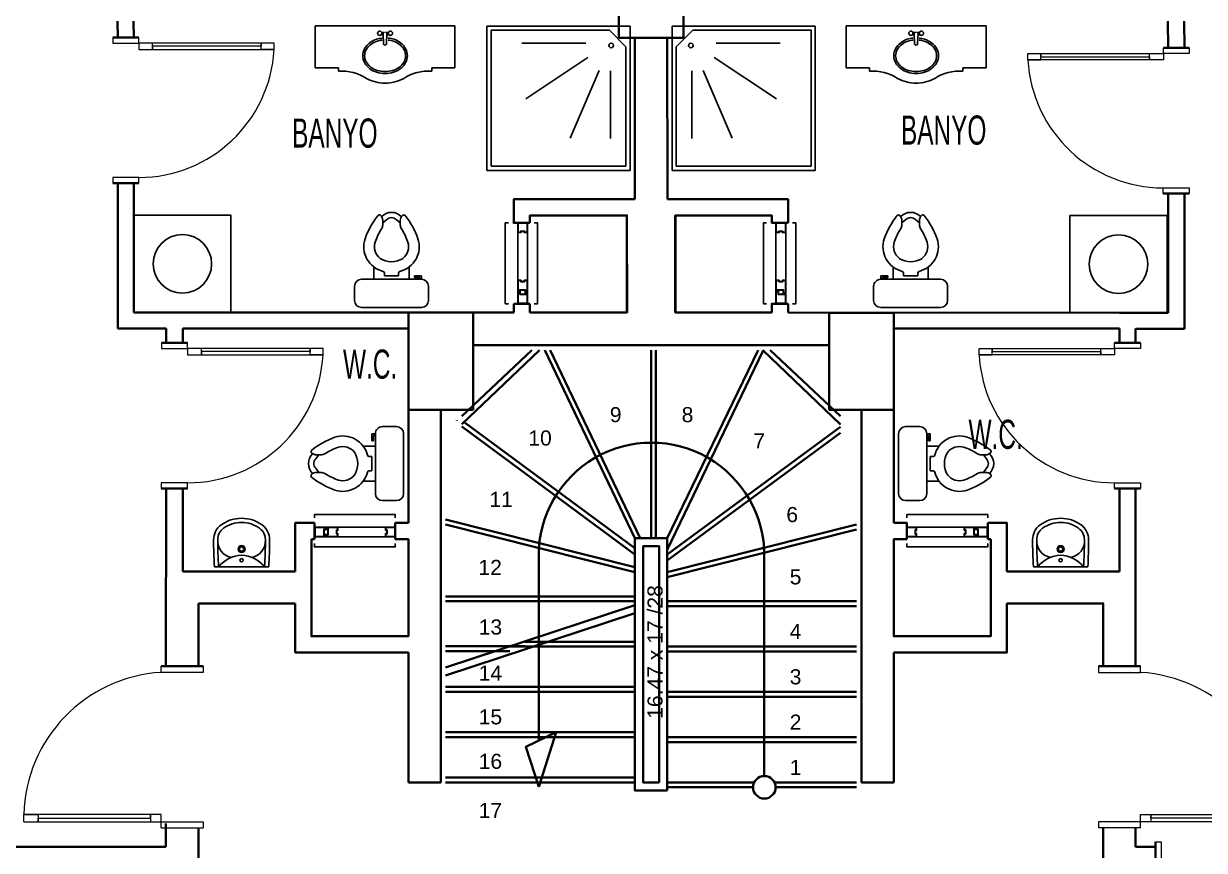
# Model space of a CAD drawing. Header units: millimetres. Extents: x 43 to 2108, y 36 to 2056.
# Drawn here: x 688 to 1417, y 1054 to 1565 of the extents above; entities that cross this region are included whole.
import ezdxf

# ---------------------------------------------------------------- set-up
doc = ezdxf.new("R2010")
doc.units = ezdxf.units.MM
doc.layers.add('14_ISLAK_MEKAN_TEFRİŞ', color=134, linetype='Continuous')
for name, color, linetype, lineweight in [('duvar_40', 45, 'Continuous', 40), ('PENC_25', 74, 'Continuous', 25), ('TEF', 145, 'Continuous', 30), ('yazı', 253, 'Continuous', 20)]:
    doc.layers.add(name, color=color, linetype=linetype, lineweight=lineweight)
doc.styles.add('ARIAL', font='Arial')
doc.styles.add('Kapı-pencere', font='Arial')

# ---------------------------------------------------------------- blocks, each defined once
blk = doc.blocks.new('s3')
at = {"layer": 'duvar_40', "linetype": 'ByBlock'}
for p, q in [((742.72355, 1556.481427), (758.723643, 1556.481427)), ((755.723471, 1556.481431), (745.723471, 1556.481431)), ((742.768134, 1466.481427), (758.768227, 1466.481427)), ((745.768055, 1466.481431), (755.768055, 1466.481431)), ((745.768811, 1466.469909), (745.768811, 1466.481427)), ((745.768811, 1466.481427), (745.768811, 1466.469909))]:
    blk.add_line(p, q, dxfattribs=at)
at = {"layer": 'PENC_25', "lineweight": 20}
for p, q in [((758.723643, 1556.481427), (742.723499, 1556.481427)), ((742.72355, 1556.481427), (742.72355, 1553.008848)), ((758.723643, 1553.008848), (758.723643, 1556.481427)), ((742.72355, 1553.008848), (758.723643, 1553.008848)), ((842.447049, 1549.008848), (842.447049, 1553.008848)), ((758.768227, 1469.954005), (742.768134, 1469.954005)), ((742.768134, 1469.954005), (742.768134, 1466.481427)), ((758.768227, 1466.481426), (758.768227, 1469.954005)), ((742.768083, 1466.481427), (758.768227, 1466.481426))]:
    blk.add_line(p, q, dxfattribs=at)
at = {"layer": 'PENC_25', "lineweight": 20, "flags": 128}
blk.add_lwpolyline([(842.447049, 1553.008848), (758.723643, 1553.008848), (758.723643, 1549.008848), (842.447049, 1549.008848), (834.374613, 1549.008848), (834.374613, 1553.008848), (834.374613, 1551.008848), (767.285546, 1551.008848), (767.285546, 1549.008848), (767.285546, 1553.008848)], dxfattribs=at)
at = {"layer": 'PENC_25', "lineweight": 20}
blk.add_arc((758.779529, 1553.756094), 83.80209, 269.992273, 356.752553, dxfattribs=at)
blk = doc.blocks.new('s6')
at = {"layer": 'duvar_40', "linetype": 'ByBlock'}
for p, q in [((772.719681, 1367.749077), (788.963926, 1367.748915)), ((785.963753, 1367.74892), (775.963753, 1367.74892)), ((772.662392, 1277.749115), (788.963874, 1277.748915)), ((775.963702, 1277.74892), (785.963702, 1277.74892)), ((775.964458, 1277.737397), (775.964458, 1277.748915)), ((775.964458, 1277.748915), (775.964458, 1277.737397))]:
    blk.add_line(p, q, dxfattribs=at)
at = {"layer": 'PENC_25', "lineweight": 20}
for p, q in [((788.963926, 1367.748915), (772.71963, 1367.749077)), ((772.719681, 1367.749077), (772.719681, 1364.276499)), ((788.963926, 1364.276337), (788.963926, 1367.748915)), ((772.719681, 1364.276499), (788.963926, 1364.276337)), ((872.687331, 1360.276337), (872.687331, 1364.276337)), ((772.662341, 1277.749115), (788.963874, 1277.748915)), ((788.963874, 1281.221494), (772.662392, 1281.221693)), ((772.662392, 1281.221693), (772.662392, 1277.749115)), ((788.963874, 1277.748915), (788.963874, 1281.221494))]:
    blk.add_line(p, q, dxfattribs=at)
at = {"layer": 'PENC_25', "lineweight": 20, "flags": 128}
blk.add_lwpolyline([(872.687331, 1364.276337), (788.963926, 1364.276337), (788.963926, 1360.276337), (872.687331, 1360.276337), (864.614895, 1360.276337), (864.614895, 1364.276337), (864.614895, 1362.276337), (797.525828, 1362.276337), (797.525828, 1360.276337), (797.525828, 1364.276337)], dxfattribs=at)
at = {"layer": 'PENC_25', "lineweight": 20}
blk.add_arc((788.981272, 1365.064379), 83.842887, 269.988111, 356.726211, dxfattribs=at)
blk = doc.blocks.new('s7')
at = {"layer": 'duvar_40', "linetype": 'ByBlock'}
for p, q in [((917.217633, 1256.409332), (917.353511, 1256.404569)), ((867.353511, 1246.639715), (867.353511, 1246.639715))]:
    blk.add_line(p, q, dxfattribs=at)
at = {"layer": 'duvar_40', "linetype": 'ByBlock', "flags": 128}
for points in [[(867.353511, 1256.375415), (867.353511, 1246.375415)], [(917.353511, 1256.404569), (917.353511, 1246.375415)]]:
    blk.add_lwpolyline(points, dxfattribs=at)
at = {"layer": 'PENC_25'}
for p, q in [((881.892511, 1253.846199), (911.378288, 1253.846199)), ((911.378288, 1247.846196), (881.892511, 1247.846196))]:
    blk.add_line(p, q, dxfattribs=at)
at = {"layer": 'PENC_25', "flags": 128}
for points in [[(867.353511, 1259.637714), (867.353511, 1261.554681), (917.353511, 1261.554681), (917.353511, 1259.637714)], [(867.353511, 1243.637714), (867.353511, 1241.637714), (917.353511, 1241.637714), (917.353511, 1243.637714)]]:
    blk.add_lwpolyline(points, dxfattribs=at)
for points in [[(867.353511, 1247.846196), (867.353511, 1253.846199)], [(867.353511, 1253.846199), (875.378294, 1253.846199), (875.378294, 1252.346198), (873.378293, 1252.346198), (873.378293, 1247.846196), (867.353511, 1247.846196), (867.353511, 1250.846198)], [(867.778291, 1253.646199), (875.178294, 1253.646199), (875.178294, 1252.546198), (873.178293, 1252.546198), (873.178293, 1248.046196), (867.778291, 1248.046196), (867.778291, 1249.646198), (867.778291, 1252.046198)], [(881.892511, 1247.846196), (873.678293, 1247.846196), (873.678293, 1249.346198), (875.678294, 1249.346198), (875.678294, 1253.846199), (881.892511, 1253.846199), (881.892511, 1251.846198), (881.192511, 1251.846198), (881.192511, 1249.846198), (881.892511, 1249.846198)], [(881.692511, 1248.046196), (873.878293, 1248.046196), (873.878293, 1249.146198), (875.878294, 1249.146198), (875.878294, 1253.646199), (881.692511, 1253.646199), (881.692511, 1252.046198), (880.992511, 1252.046198), (880.992511, 1249.646198), (881.692511, 1249.646198)], [(911.378288, 1253.846199), (917.353511, 1253.846199), (917.353511, 1247.846196), (911.378288, 1247.846196), (911.378288, 1249.846198), (912.078288, 1249.846198), (912.078288, 1251.846198), (911.378288, 1251.846198)], [(911.578288, 1253.646199), (917.178292, 1253.646199), (917.178292, 1248.046196), (911.578288, 1248.046196), (911.578288, 1249.646198), (912.278288, 1249.646198), (912.278288, 1252.046198), (911.578288, 1252.046198)], [(917.353511, 1247.846196), (917.353511, 1253.846199), (917.353511, 1253.846199)]]:
    blk.add_lwpolyline(points, close=True, dxfattribs=at)
blk = doc.blocks.new('s9')
at = {"layer": 'duvar_40', "linetype": 'ByBlock'}
for p, q in [((798.587672, 1167.888149), (772.587654, 1167.888149)), ((798.587672, 1167.888149), (772.587654, 1167.888149)), ((775.587672, 1067.888149), (775.587672, 1070.562181))]:
    blk.add_line(p, q, dxfattribs=at)
at = {"layer": 'PENC_25', "lineweight": 20}
for p, q in [((772.587654, 1164.029729), (772.587654, 1167.888149)), ((772.587654, 1167.888149), (798.587672, 1167.888149)), ((772.587654, 1164.029729), (772.587654, 1167.888149)), ((772.587654, 1167.888149), (798.587672, 1167.888149)), ((798.587672, 1167.888149), (798.587672, 1164.029729)), ((798.587672, 1167.888149), (798.587672, 1164.029729)), ((798.587672, 1164.029729), (772.587654, 1164.029729)), ((798.587672, 1164.029729), (772.587654, 1164.029729)), ((772.57165, 1067.888149), (772.57165, 1071.74657)), ((772.57165, 1071.74657), (798.571667, 1071.74657)), ((772.57165, 1067.888149), (798.587672, 1067.888149)), ((798.571667, 1071.74657), (798.571667, 1067.888149))]:
    blk.add_line(p, q, dxfattribs=at)
at = {"layer": 'PENC_25', "lineweight": 20, "flags": 128}
for points in [[(687.657327, 1071.74657), (772.57165, 1071.74657), (772.57165, 1076.191014), (687.657327, 1076.191014), (696.6267, 1076.191014), (696.6267, 1071.74657), (696.6267, 1073.968792), (766.100709, 1073.968792), (766.100709, 1076.191014), (766.100709, 1071.74657)], [(687.657327, 1071.74657), (687.657327, 1076.191014)]]:
    blk.add_lwpolyline(points, dxfattribs=at)
at = {"layer": 'PENC_25', "lineweight": 20}
blk.add_arc((778.145287, 1073.677636), 90.522859, 93.519877, 178.408971, dxfattribs=at)
blk = doc.blocks.new('vb4')
at = {"layer": 'duvar_40', "linetype": 'ByBlock'}
for p, q in [((1387.30658, 1059.29313), (1387.30658, 1043.293037)), ((1477.306579, 1059.248546), (1477.30658, 1043.248453)), ((1387.306575, 1046.293209), (1387.306575, 1056.293209)), ((1477.306575, 1056.248625), (1477.306575, 1046.248625)), ((1477.318097, 1056.247869), (1477.30658, 1056.247869)), ((1477.30658, 1056.247869), (1477.318097, 1056.247869))]:
    blk.add_line(p, q, dxfattribs=at)
at = {"layer": 'PENC_25', "lineweight": 20}
for p, q in [((1387.30658, 1043.293037), (1387.30658, 1059.293181)), ((1387.30658, 1059.29313), (1390.779158, 1059.29313)), ((1390.779158, 1059.29313), (1390.779158, 1043.293037)), ((1473.834001, 1043.248453), (1473.834001, 1059.248546)), ((1473.834001, 1059.248546), (1477.30658, 1059.248546)), ((1477.30658, 1059.248597), (1477.30658, 1043.248453)), ((1390.779158, 1043.293037), (1387.30658, 1043.293037)), ((1477.30658, 1043.248453), (1473.834001, 1043.248453)), ((1394.779158, 969.569631), (1390.779158, 969.569631))]:
    blk.add_line(p, q, dxfattribs=at)
at = {"layer": 'PENC_25', "lineweight": 20, "flags": 128}
blk.add_lwpolyline([(1390.779158, 969.569631), (1390.779158, 1043.293037), (1394.779158, 1043.293037), (1394.779158, 969.569631), (1394.779158, 977.642067), (1390.779158, 977.642067), (1392.779158, 977.642067), (1392.779158, 1034.731134), (1394.779158, 1034.731134), (1390.779158, 1034.731134)], dxfattribs=at)
at = {"layer": 'PENC_25', "lineweight": 20}
blk.add_arc((1398.637324, 1044.680926), 75.21032, 267.05953, 358.908665, dxfattribs=at)
blk = doc.blocks.new('vb1')
at = {"layer": 'duvar_40', "linetype": 'ByBlock'}
for p, q in [((1351.925589, 1167.888149), (1377.925606, 1167.888149)), ((1351.925589, 1167.888149), (1377.925606, 1167.888149)), ((1374.941593, 1067.888149), (1374.941593, 1065.734283))]:
    blk.add_line(p, q, dxfattribs=at)
at = {"layer": 'PENC_25', "lineweight": 20}
for p, q in [((1377.925606, 1167.888149), (1351.925589, 1167.888149)), ((1351.925589, 1167.888149), (1351.925589, 1164.029729)), ((1377.925606, 1167.888149), (1351.925589, 1167.888149)), ((1351.925589, 1167.888149), (1351.925589, 1164.029729)), ((1377.925606, 1164.029729), (1377.925606, 1167.888149)), ((1377.925606, 1164.029729), (1377.925606, 1167.888149)), ((1351.925589, 1164.029729), (1377.925606, 1164.029729)), ((1351.925589, 1164.029729), (1377.925606, 1164.029729)), ((1377.941611, 1067.888149), (1351.925589, 1067.888149)), ((1377.941611, 1071.74657), (1351.941593, 1071.74657)), ((1351.941593, 1071.74657), (1351.941593, 1067.888149)), ((1377.941611, 1067.888149), (1377.941611, 1071.74657))]:
    blk.add_line(p, q, dxfattribs=at)
at = {"layer": 'PENC_25', "lineweight": 20, "flags": 128}
for points in [[(1462.855934, 1071.74657), (1377.941611, 1071.74657), (1377.941611, 1076.191014), (1462.855934, 1076.191014), (1453.88656, 1076.191014), (1453.88656, 1071.74657), (1453.88656, 1073.968792), (1384.412552, 1073.968792), (1384.412552, 1076.191014), (1384.412552, 1071.74657)], [(1462.855934, 1071.74657), (1462.855934, 1076.191014)]]:
    blk.add_lwpolyline(points, dxfattribs=at)
at = {"layer": 'PENC_25', "lineweight": 20}
blk.add_arc((1372.367974, 1073.677636), 90.522859, 1.591029, 86.480123, dxfattribs=at)
at = {"layer": 'TEF'}
blk.add_line((1374.941593, 1065.734283), (1375.188818, 1066.167419), dxfattribs=at)
blk = doc.blocks.new('as2')
at = {"layer": 'duvar_40', "linetype": 'ByBlock'}
for p, q in [((1408.096066, 1550.04989), (1392.095973, 1550.04989)), ((1395.096145, 1550.049895), (1405.096145, 1550.049895)), ((1408.051482, 1460.04989), (1392.051389, 1460.04989)), ((1405.051561, 1460.049895), (1395.051561, 1460.049895)), ((1405.050805, 1460.038372), (1405.050805, 1460.04989)), ((1405.050805, 1460.04989), (1405.050805, 1460.038372))]:
    blk.add_line(p, q, dxfattribs=at)
at = {"layer": 'PENC_25', "lineweight": 20}
for p, q in [((1392.095973, 1546.577312), (1392.095973, 1550.04989)), ((1392.095973, 1550.04989), (1408.096117, 1550.04989)), ((1408.096066, 1550.04989), (1408.096066, 1546.577312)), ((1308.372567, 1542.577312), (1308.372567, 1546.577312)), ((1408.096066, 1546.577312), (1392.095973, 1546.577312)), ((1392.051389, 1460.04989), (1392.051389, 1463.522468)), ((1392.051389, 1463.522468), (1408.051482, 1463.522468)), ((1408.051533, 1460.04989), (1392.051389, 1460.04989)), ((1408.051482, 1463.522468), (1408.051482, 1460.04989))]:
    blk.add_line(p, q, dxfattribs=at)
at = {"layer": 'PENC_25', "lineweight": 20, "flags": 128}
blk.add_lwpolyline([(1308.372567, 1546.577312), (1392.095973, 1546.577312), (1392.095973, 1542.577312), (1308.372567, 1542.577312), (1316.445003, 1542.577312), (1316.445003, 1546.577312), (1316.445003, 1544.577311), (1383.53407, 1544.577311), (1383.53407, 1542.577312), (1383.53407, 1546.577312)], dxfattribs=at)
at = {"layer": 'PENC_25', "lineweight": 20}
blk.add_arc((1392.040087, 1547.324557), 83.80209, 183.247447, 270.007727, dxfattribs=at)
blk = doc.blocks.new('cc7')
at = {"layer": '14_ISLAK_MEKAN_TEFRİŞ'}
for p, q in [((709.543838, -368.612928), (649.543838, -368.612928)), ((649.543838, -368.612928), (649.543838, -428.612928)), ((709.543838, -428.612928), (709.543838, -368.612928)), ((649.543838, -428.612928), (709.543838, -428.612928))]:
    blk.add_line(p, q, dxfattribs=at)
blk.add_circle((679.543838, -398.612928), 18.080866, dxfattribs=at)
blk = doc.blocks.new('dddw', base_point=(1278.218, 1277.7489))
at = {"layer": 'duvar_40', "linetype": 'ByBlock'}
for p, q in [((1377.941541, 1367.748915), (1361.941448, 1367.748915)), ((1377.941593, 1277.748915), (1361.9415, 1277.748915))]:
    blk.add_line(p, q, dxfattribs=at)
at = {"layer": 'PENC_25', "lineweight": 20}
for p, q in [((1361.941448, 1364.276337), (1361.941448, 1367.748915)), ((1361.941448, 1367.748915), (1377.941592, 1367.748915)), ((1377.941541, 1367.748915), (1377.941541, 1364.276337)), ((1278.218042, 1360.276337), (1278.218042, 1364.276337)), ((1377.941541, 1364.276337), (1361.941448, 1364.276337)), ((1361.9415, 1281.221494), (1377.941593, 1281.221494)), ((1361.9415, 1277.748915), (1361.9415, 1281.221494)), ((1377.941644, 1277.748915), (1361.9415, 1277.748915)), ((1377.941593, 1281.221494), (1377.941593, 1277.748915))]:
    blk.add_line(p, q, dxfattribs=at)
at = {"layer": 'PENC_25', "lineweight": 20, "flags": 128}
blk.add_lwpolyline([(1278.218042, 1364.276337), (1361.941448, 1364.276337), (1361.941448, 1360.276337), (1278.218042, 1360.276337), (1286.290478, 1360.276337), (1286.290478, 1364.276337), (1286.290478, 1362.276337), (1353.379545, 1362.276337), (1353.379545, 1360.276337), (1353.379545, 1364.276337)], dxfattribs=at)
at = {"layer": 'PENC_25', "lineweight": 20}
blk.add_arc((1361.924102, 1365.064379), 83.842887, 183.273789, 270.011889, dxfattribs=at)
blk = doc.blocks.new('ö_nklnlşfdndfnşnklm')
at = {"layer": 'TEF'}
for p, q in [((55836.619492, 10355.704601), (55836.619492, 10344.949046)), ((55887.708381, 10361.082379), (55841.99727, 10361.082379)), ((55893.086159, 10344.949046), (55893.086159, 10355.704601)), ((55841.99727, 10339.571268), (55887.708381, 10339.571268)), ((55851.408381, 10330.160157), (55851.408381, 10339.571268)), ((55859.475048, 10336.882379), (55859.475048, 10334.8249)), ((55870.230603, 10336.882379), (55859.475048, 10336.882379)), ((55870.230603, 10334.8249), (55870.230603, 10336.882379)), ((55878.29727, 10330.160157), (55878.29727, 10339.571268)), ((55882.330603, 10336.882379), (55882.330603, 10338.226823)), ((55882.330603, 10338.226823), (55886.363937, 10338.226823)), ((55887.708381, 10336.882379), (55882.330603, 10336.882379)), ((55886.363937, 10338.226823), (55886.363937, 10339.571268)), ((55887.708381, 10339.571268), (55887.708381, 10336.882379)), ((55858.130603, 10298.077512), (55858.130603, 10294.591908)), ((55861.283094, 10294.045599), (55858.130603, 10296.382189)), ((55868.422557, 10294.045599), (55871.575048, 10296.382189)), ((55871.575048, 10298.077512), (55871.575048, 10294.692432))]:
    blk.add_line(p, q, dxfattribs=at)
for centre, radius, start, end in [((55841.99727, 10355.704601), 5.377778, 90, 180), ((55887.708381, 10355.704601), 5.377778, 0, 90), ((55841.99727, 10344.949046), 5.377778, 180, 270), ((55887.708381, 10344.949046), 5.377778, 270, 0), ((55863.105048, 10314.699046), 19.387056, 103.883364, 198.183653), ((55858.130603, 10334.8249), 1.344444, 283.883364, 0), ((55871.575048, 10334.8249), 1.344444, 180, 256.116636), ((55866.600603, 10314.699046), 19.387056, 341.816347, 76.116636), ((55863.105048, 10314.699046), 11.320389, 127.108298, 198.183653), ((55864.852826, 10309.675938), 16.450886, 57.797266, 122.202734), ((55866.600603, 10314.699046), 11.320389, 341.816347, 52.891702), ((55901.825048, 10328.815712), 60.593291, 199.440035, 218.734582), ((55901.825048, 10328.815712), 52.526624, 199.440035, 212.062492), ((55827.880603, 10328.815712), 52.526624, 327.937508, 340.559965), ((55827.880603, 10328.815712), 60.593291, 321.334991, 340.559965), ((55852.752826, 10298.077512), 5.377778, 0, 32.062492), ((55876.952826, 10298.077512), 5.377778, 147.937508, 180), ((55855.607813, 10291.742904), 1.344444, 218.734582, 315.060102), ((55852.752826, 10294.591908), 5.377778, 315.060102, 0), ((55864.852826, 10298.789786), 10.307407, 223.602819, 316.397181), ((55864.852826, 10297.445341), 4.929629, 223.602819, 316.397181), ((55876.952826, 10294.692432), 5.377778, 180, 225.837529), ((55874.142821, 10291.799051), 1.344444, 225.837529, 321.334991)]:
    blk.add_arc(centre, radius, start, end, dxfattribs=at)
blk = doc.blocks.new('LAV60')
for p in [(-29.2, 0), (29.2, 0)]:
    blk.add_line(p, (0, 0))
for centre, radius, start, end in [((1.524505, 21.219782), 33.623052, 219.131926, 267.401257), ((-1.524505, 21.219782), 33.623052, 272.598743, 320.868074), ((469.934198, -29.411768), 500, 176.627713, 179.95958), ((-7.572617, -27.695218), 18.04026, 100.951922, 184.147602), ((469.934198, -29.411768), 495.5, 176.597051, 179.95958), ((0, -7), 1.75, 90, 270), ((0, -7), 1.75, 270, 90), ((7.572617, -27.695218), 18.04026, 355.852398, 79.048078), ((-469.934198, -29.411768), 495.5, 0.04042, 3.402949), ((-469.934198, -29.411768), 500, 0.04042, 3.372287), ((0, -19), 3.75, 90, 270), ((0, -19), 2.3, 90, 270), ((0, -19), 3.75, 270, 90), ((0, -19), 2.3, 270, 90), ((-10.565682, -29.072795), 19.5, 179.95958, 234.056843), ((-10.565682, -29.072795), 15, 179.95958, 234.056843), ((10.565682, -29.072795), 15, 305.943157, 0.04042), ((10.565682, -29.072795), 19.5, 305.943157, 0.04042), ((0, -14.5), 37.5, 234.056843, 270), ((0, -14.5), 33, 234.056843, 270), ((0, -14.5), 33, 270, 305.943157), ((0, -14.5), 37.5, 270, 305.943157)]:
    blk.add_arc(centre, radius, start, end)
blk = doc.blocks.new('çkjngnşdglklşdf')
at = {"layer": 'TEF'}
for p, q in [((58786.602195, 10215.567112), (58786.602195, 10193.34489)), ((58786.602195, 10215.567112), (58826.602195, 10215.567112)), ((58826.602195, 10215.567112), (58826.602195, 10082.233779)), ((58783.581508, 10193.34489), (58786.602195, 10193.34489)), ((58783.581508, 10193.34489), (58786.602195, 10193.34489)), ((58809.266347, 10150.332367), (58819.836119, 10150.687359)), ((58809.266347, 10150.332367), (58819.836119, 10150.687359)), ((58818.271886, 10150.864855), (58818.271886, 10152.107326)), ((58818.271886, 10150.864855), (58818.271886, 10152.107326)), ((58820.479696, 10150.598611), (58820.479696, 10151.92983)), ((58820.479696, 10150.598611), (58820.479696, 10151.92983)), ((58809.266347, 10147.468523), (58819.836119, 10147.113532)), ((58809.266347, 10147.468523), (58819.836119, 10147.113532)), ((58818.271886, 10146.936036), (58818.271886, 10145.693565)), ((58818.271886, 10146.936036), (58818.271886, 10145.693565)), ((58820.479696, 10147.20228), (58820.479696, 10145.871061)), ((58820.479696, 10147.20228), (58820.479696, 10145.871061)), ((58786.602195, 10104.456001), (58783.581508, 10104.456001)), ((58786.602195, 10104.456001), (58783.581508, 10104.456001)), ((58786.602195, 10104.456001), (58786.602195, 10082.233779)), ((58786.602195, 10082.233779), (58826.602195, 10082.233779))]:
    blk.add_line(p, q, dxfattribs=at)
at = {"layer": 'TEF', "flags": 128}
for points in [[(58814.954942, 10151.809831, 0.04853), (58813.887345, 10156.964525, 0.085783), (58810.494739, 10163.604566, 0.10607), (58804.833408, 10168.52947, 0.126822), (58798.222205, 10170.233779, 0.126822), (58791.611001, 10168.52947, 0.10607), (58785.94967, 10163.604566, 0.085783), (58782.557064, 10156.964525, 0.075445), (58781.333316, 10148.900445, 0.075445), (58782.557064, 10140.836366, 0.085783), (58785.94967, 10134.196325, 0.10607), (58791.611001, 10129.271421, 0.126822), (58798.222205, 10127.567112, 0.126822), (58804.833408, 10129.271421, 0.105479), (58810.469612, 10134.162903, 0.091386), (58813.881148, 10140.31928, 0.05171), (58814.9877, 10145.81623, 0.05171)], [(58814.954942, 10151.809831, 0.04853), (58813.887345, 10156.964525, 0.085783), (58810.494739, 10163.604566, 0.10607), (58804.833408, 10168.52947, 0.126822), (58798.222205, 10170.233779, 0.126822), (58791.611001, 10168.52947, 0.10607), (58785.94967, 10163.604566, 0.085783), (58782.557064, 10156.964525, 0.075445), (58781.333316, 10148.900445, 0.075445), (58782.557064, 10140.836366, 0.085783), (58785.94967, 10134.196325, 0.10607), (58791.611001, 10129.271421, 0.126822), (58798.222205, 10127.567112, 0.126822), (58804.833408, 10129.271421, 0.105479), (58810.469612, 10134.162903, 0.091386), (58813.881148, 10140.31928, 0.05171), (58814.9877, 10145.81623, 0.05171)], [(58813.187377, 10151.619546, 0.04853), (58812.189605, 10156.437105, 0.085783), (58809.072517, 10162.537899, 0.10607), (58803.973935, 10166.973257, 0.126822), (58798.222205, 10168.456001, 0.126822), (58792.470474, 10166.973257, 0.10607), (58787.371892, 10162.537899, 0.085783), (58784.254804, 10156.437105, 0.075445), (58783.111094, 10148.900445, 0.075445), (58784.254804, 10141.363786, 0.085783), (58787.371892, 10135.262991, 0.10607), (58792.470474, 10130.827634, 0.126822), (58798.222205, 10129.34489, 0.126822), (58803.973935, 10130.827634, 0.10607), (58809.072517, 10135.262991, 0.091652), (58812.189605, 10140.866621, 0.051517), (58813.217993, 10145.985433, 0.046971)], [(58813.187377, 10151.619546, 0.04853), (58812.189605, 10156.437105, 0.085783), (58809.072517, 10162.537899, 0.10607), (58803.973935, 10166.973257, 0.126822), (58798.222205, 10168.456001, 0.126822), (58792.470474, 10166.973257, 0.10607), (58787.371892, 10162.537899, 0.085783), (58784.254804, 10156.437105, 0.075445), (58783.111094, 10148.900445, 0.075445), (58784.254804, 10141.363786, 0.085783), (58787.371892, 10135.262991, 0.10607), (58792.470474, 10130.827634, 0.126822), (58798.222205, 10129.34489, 0.126822), (58803.973935, 10130.827634, 0.10607), (58809.072517, 10135.262991, 0.091652), (58812.189605, 10140.866621, 0.051517), (58813.217993, 10145.985433, 0.046971)]]:
    blk.add_lwpolyline(points, format="xyb", dxfattribs=at)
at = {"layer": 'TEF'}
for centre in [(58819.621103, 10153.971032), (58819.621103, 10153.971032), (58819.621103, 10143.829859), (58819.621103, 10143.829859)]:
    blk.add_circle(centre, 2.041202, dxfattribs=at)
for centre, radius, start, end in [((58739.196745, 10190.821615), 44.45643, 327.106454, 3.253764), ((58739.196745, 10190.821615), 44.45643, 327.106454, 3.253764), ((58810.327136, 10148.783486), 38.245793, 152.102729, 179.824784), ((58810.327136, 10149.017404), 38.245793, 180.175216, 207.897271), ((58809.808095, 10149.006886), 1.431919, 112.230732, 182.424419), ((58809.808095, 10149.006886), 1.431919, 112.230732, 182.424419), ((58809.808095, 10148.794005), 1.431919, 177.575581, 247.769268), ((58809.808095, 10148.794005), 1.431919, 177.575581, 247.769268), ((58819.294371, 10149.361878), 1.431919, 357.575581, 67.769268), ((58819.294371, 10149.361878), 1.431919, 357.575581, 67.769268), ((58819.294371, 10148.439013), 1.431919, 292.230732, 2.424419), ((58819.294371, 10148.439013), 1.431919, 292.230732, 2.424419), ((58739.196745, 10106.979275), 44.45643, 356.746236, 32.893546)]:
    blk.add_arc(centre, radius, start, end, dxfattribs=at)
blk = doc.blocks.new('DSLFGSDFG')
at = {"layer": 'TEF'}
for p, q in [((347424.328507, -131778.296243), (347512.7614, -131778.296243)), ((347424.328507, -131867.443056), (347424.328507, -131778.296243)), ((347512.7614, -131867.443056), (347512.7614, -131778.296243)), ((347510.20942, -131780.848223), (347426.880487, -131780.848223)), ((347426.880487, -131864.891077), (347426.880487, -131780.848223)), ((347510.20942, -131854.683158), (347510.20942, -131780.848223)), ((347493.628156, -131840.027382), (347475.735401, -131798.283686)), ((347500.607436, -131839.72104), (347500.607436, -131797.951518)), ((347486.686782, -131848.045605), (347448.25268, -131822.465794)), ((347485.492639, -131856.891876), (347445.889717, -131856.929435)), ((347500.001502, -131864.891077), (347510.20942, -131854.683158)), ((347424.328507, -131867.443056), (347512.7614, -131867.443056)), ((347426.880487, -131864.891077), (347500.001502, -131864.891077))]:
    blk.add_line(p, q, dxfattribs=at)
for start_param, end_param in [(5.4977871438, 8.6393797974), (2.3561944902, 5.4977871438)]:
    blk.add_ellipse((347501.110011, -131855.46504), major_axis=(1.015044, 1.015044), ratio=1, start_param=start_param, end_param=end_param, dxfattribs=at)

msp = doc.modelspace()

# ---------------------------------------------------------------- linework, layer by layer
at = {"layer": 'duvar_40', "linetype": 'ByBlock'}
for p, q in [((1055.452687, 1616.277549), (1055.452687, 1556.337699)), ((1095.452687, 1556.337699), (1095.452687, 1616.277549)), ((745.72355, 1556.481427), (745.587672, 1566.494883)), ((755.587672, 1566.494883), (755.72355, 1556.481427)), ((1394.941593, 1566.494883), (1395.077471, 1550.04989)), ((1405.077471, 1550.04989), (1404.941593, 1566.494883)), ((1055.452687, 1556.337699), (1095.452687, 1556.337699)), ((1065.452687, 1556.337699), (1065.505552, 1456.494883)), ((1065.452687, 1556.337699), (1065.505552, 1456.494883)), ((1065.452687, 1556.337699), (1065.505552, 1456.494883)), ((1085.452687, 1556.337699), (1085.505526, 1456.47987)), ((745.72355, 1376.592308), (745.72355, 1466.481427)), ((755.72355, 1466.481427), (755.72355, 1446.292308)), ((1395.077471, 1460.04989), (1395.077471, 1446.292308)), ((1395.077471, 1460.04989), (1395.077471, 1386.268126)), ((1405.077471, 1376.292308), (1405.077471, 1460.04989)), ((755.72355, 1456.560281), (755.72355, 1386.568126)), ((1060.513104, 1446.494883), (1060.588565, 1386.575764)), ((1060.513104, 1446.494883), (1060.588565, 1386.575764)), ((1060.513104, 1446.494883), (1060.588565, 1386.575764)), ((1090.513073, 1446.47987), (1090.588565, 1386.448585)), ((990.479124, 1441.73187), (990.483887, 1441.867748)), ((1150.082867, 1441.73187), (1150.087631, 1441.867748)), ((1000.248741, 1391.867748), (1000.248741, 1391.867748)), ((1159.852485, 1391.867748), (1159.852485, 1391.867748)), ((990.513041, 1386.574761), (755.72355, 1386.56887)), ((925.452687, 1386.57298), (925.452687, 1326.277409)), ((965.452799, 1386.57298), (925.452687, 1386.57298)), ((965.452799, 1326.277409), (965.452799, 1386.57298)), ((1060.588565, 1386.575764), (1000.513041, 1386.574984)), ((1160.087631, 1386.426693), (1395.077471, 1386.306658)), ((1185.519227, 1386.320446), (1185.447056, 1326.277409)), ((1225.452687, 1386.284468), (1185.519227, 1386.320446)), ((1225.452687, 1326.277409), (1225.452687, 1386.284468)), ((1364.941593, 1386.30868), (1395.077471, 1386.268126)), ((775.72355, 1376.592308), (745.72355, 1376.592308)), ((775.717783, 1367.749047), (775.72355, 1376.586156)), ((775.72355, 1376.586156), (775.72355, 1376.592308)), ((775.963781, 1376.284468), (775.963781, 1376.284468)), ((775.963781, 1376.284468), (775.963781, 1376.284468)), ((925.452687, 1376.57298), (785.960014, 1376.57298)), ((785.965773, 1367.749047), (785.960014, 1376.57298)), ((1225.452687, 1376.57298), (1364.941593, 1376.57298)), ((1364.941593, 1376.57298), (1364.941593, 1367.748915)), ((1374.941593, 1376.292308), (1374.941593, 1367.748915)), ((925.452687, 1366.284468), (925.452687, 1256.375415)), ((965.452799, 1366.284468), (1185.447056, 1366.284468)), ((1225.452687, 1366.284468), (1225.452687, 1256.375415)), ((1364.941621, 1367.74892), (1374.941621, 1367.74892)), ((958.452687, 1317.36047), (1006.458807, 1363.284468)), ((958.452687, 1322.449401), (1001.835179, 1363.284468)), ((1065.452687, 1247.004341), (1009.762145, 1363.284468)), ((1068.754852, 1247.004341), (1013.06431, 1363.284468)), ((1075.452687, 1247.004341), (1075.452687, 1363.284468)), ((1078.452687, 1247.004341), (1078.452687, 1363.284468)), ((1085.452687, 1247.004341), (1141.653817, 1363.284468)), ((1085.452687, 1239.825523), (1144.800282, 1362.923617)), ((1192.468087, 1317.345738), (1144.446567, 1363.284468)), ((1192.472273, 1322.430966), (1149.070195, 1363.284468)), ((925.452687, 1256.375415), (925.452687, 1356.284468)), ((925.452687, 1326.277409), (965.452799, 1326.277409)), ((945.452687, 1096.004341), (945.452687, 1326.277409)), ((1185.447056, 1326.277409), (1225.452687, 1326.277409)), ((1205.452687, 1326.277409), (1205.452687, 1096.004341)), ((955.435422, 1319.609311), (955.452687, 1319.625562)), ((955.439986, 1314.478436), (955.452687, 1314.490586)), ((1065.452687, 1237.004341), (958.452687, 1316.089037)), ((1065.452687, 1240.790664), (959.935753, 1318.779213)), ((1085.452687, 1237.004341), (1192.466858, 1315.852479)), ((1195.465388, 1314.478436), (1195.465728, 1314.478111)), ((1085.452687, 1233.218018), (1192.463784, 1312.117688)), ((785.963781, 1277.748915), (785.963781, 1226.307672)), ((1364.941593, 1277.748915), (1364.941593, 1226.307672)), ((1374.941672, 1277.74892), (1364.941672, 1277.74892)), ((1374.940916, 1277.737397), (1374.940916, 1277.748915)), ((1374.940916, 1277.748915), (1374.940916, 1277.737397)), ((1374.941593, 1277.748915), (1374.941593, 1167.888149)), ((1065.452687, 1229.09836), (948.452687, 1258.618889)), ((1065.452687, 1226.004341), (948.452687, 1255.52487)), ((1085.452687, 1226.004341), (1202.452687, 1255.52487)), ((1233.687741, 1256.409332), (1233.551862, 1256.404569)), ((1085.452687, 1222.910322), (1202.452687, 1252.430851)), ((925.452687, 1226.375415), (925.452687, 1246.375415)), ((925.452687, 1246.375415), (925.452687, 1226.375415)), ((1225.452687, 1246.375415), (1225.452687, 1226.375415)), ((1283.551862, 1246.639715), (1283.551862, 1246.639715)), ((855.452687, 1226.341419), (785.963781, 1226.307672)), ((1295.452687, 1226.341419), (1364.941593, 1226.307672)), ((855.452687, 1206.57298), (795.587672, 1206.57298)), ((795.587672, 1206.57298), (795.587672, 1167.888149)), ((925.452687, 1186.375415), (925.452687, 1206.57298)), ((948.452687, 1211.004341), (1065.452687, 1211.004341)), ((948.452687, 1208.004341), (1065.452687, 1208.004341)), ((948.452687, 1167.097153), (1065.452687, 1205.553766)), ((1202.452687, 1208.004341), (1085.452687, 1208.004341)), ((1202.452687, 1205.004341), (1085.452687, 1205.004341)), ((1225.452687, 1206.57298), (1225.452687, 1186.375415)), ((1295.452687, 1206.57298), (1355.317702, 1206.57298)), ((1354.941593, 1167.888149), (1354.941593, 1206.57298)), ((1354.941593, 1206.57298), (1354.941593, 1167.888149)), ((948.452687, 1162.097153), (1065.452687, 1200.553766)), ((997.359644, 1183.004341), (1065.452687, 1183.004341)), ((925.452687, 1096.004341), (925.452687, 1176.375415)), ((948.452687, 1180.218246), (997.359644, 1180.218246)), ((948.452687, 1177.218246), (988.232475, 1177.218246)), ((988.232475, 1180.004341), (1065.452687, 1180.004341)), ((1202.452687, 1180.004341), (1085.452687, 1180.004341)), ((1202.452687, 1177.004341), (1085.452687, 1177.004341)), ((1225.452687, 1176.375415), (1225.452687, 1096.004341)), ((948.452687, 1155.004341), (1065.452687, 1155.004341)), ((948.452687, 1152.004341), (1065.452687, 1152.004341)), ((1202.452687, 1152.004341), (1085.452687, 1152.004341)), ((1202.452687, 1149.004341), (1085.452687, 1149.004341)), ((948.452687, 1127.004341), (1065.452687, 1127.004341)), ((948.452687, 1124.004341), (1065.452687, 1124.004341)), ((1202.452687, 1124.004341), (1085.452687, 1124.004341)), ((1202.452687, 1121.004341), (1085.452687, 1121.004341)), ((925.452687, 1096.004341), (945.452687, 1096.004341)), ((948.452687, 1099.004341), (1065.452687, 1099.004341)), ((948.452687, 1096.004341), (1065.452687, 1096.004341)), ((1139.167293, 1096.004341), (1085.452687, 1096.004341)), ((1202.452687, 1096.004341), (1151.738081, 1096.004341)), ((1205.452687, 1096.004341), (1225.452687, 1096.004341)), ((1138.488049, 1093.004341), (1085.452687, 1093.004341)), ((1202.452687, 1093.004341), (1152.417325, 1093.004341)), ((1354.941593, 1067.888149), (1354.941593, 1036.248597)), ((625.452687, 1056.248597), (775.587672, 1056.248597)), ((625.452687, 1056.248597), (775.587672, 1056.248597)), ((625.452687, 1056.248597), (775.587672, 1056.248597)), ((795.587672, 1043.204989), (795.587672, 1056.222761)), ((1354.941593, 1024.583208), (1354.941593, 1056.248597)), ((1354.941593, 885.898378), (1354.941593, 1056.222761)), ((1387.30658, 1056.248597), (1374.941593, 1056.248597)), ((1387.30658, 1056.248597), (1374.941593, 1056.248597)), ((1387.30658, 1056.248597), (1374.941593, 1056.248597))]:
    msp.add_line(p, q, dxfattribs=at)
at = {"layer": 'duvar_40', "linetype": 'ByBlock', "flags": 128}
for points in [[(1065.505552, 1456.494883), (990.513041, 1456.494883), (990.513041, 1441.867748)], [(1085.505526, 1456.47987), (1160.087631, 1456.47987), (1160.087631, 1441.867748)], [(1000.513041, 1391.867748), (1000.513041, 1386.491107), (1060.513041, 1386.491107), (1060.513041, 1446.494883), (1000.513041, 1446.494883), (1000.513041, 1441.867748)], [(1150.087631, 1386.491039), (1090.392321, 1386.491039), (1090.392321, 1446.47987), (1150.087631, 1446.47987), (1150.087631, 1441.867748)], [(990.483887, 1441.867748), (1000.513041, 1441.867748)], [(1150.087631, 1441.867748), (1160.116785, 1441.867748)], [(990.513041, 1391.867748), (990.513041, 1386.574761)], [(990.513041, 1391.867748), (1000.513041, 1391.867748)], [(1160.116785, 1391.867748), (1150.087656, 1391.867748), (1150.087656, 1386.491017)], [(1160.087631, 1391.867748), (1160.087631, 1386.426693)], [(925.452687, 1376.57298), (850.544183, 1376.57298)], [(1375.077471, 1376.286156), (1375.077471, 1376.292308), (1405.077471, 1376.292308)], [(775.587672, 1167.888149), (775.659051, 1277.749078)], [(855.452687, 1226.341419), (855.452687, 1256.375415), (867.353511, 1256.375415)], [(917.353511, 1256.375415), (925.452687, 1256.375415)], [(1233.551862, 1256.375415), (1225.452687, 1256.375415)], [(1233.551862, 1256.404569), (1233.551862, 1246.375415)], [(1295.452687, 1226.341419), (1295.452687, 1256.375415), (1283.551862, 1256.375415)], [(1283.551862, 1256.375415), (1283.551862, 1246.375415)], [(865.452687, 1246.375415), (867.353511, 1246.375415)], [(917.353511, 1246.375415), (925.452687, 1246.375415), (925.452687, 1186.375415), (865.452687, 1186.375415), (865.452687, 1246.375415)], [(1233.551862, 1246.375415), (1225.452687, 1246.375415), (1225.452687, 1186.375415), (1285.452687, 1186.375415), (1285.452687, 1246.375415)], [(1285.452687, 1246.375415), (1283.551862, 1246.375415)], [(925.452687, 1176.375415), (855.452687, 1176.375415), (855.452687, 1206.57298)], [(1225.452687, 1176.375415), (1295.452687, 1176.375415), (1295.452687, 1206.57298)], [(1005.963781, 1121.841696), (1005.963781, 1183.046331)], [(1005.963781, 1093.218246), (998.048387, 1118.054495), (1016.753906, 1127.004341), (1005.963781, 1093.218246)], [(775.587672, 1056.248597), (775.587672, 1067.888149)], [(795.587672, 1067.888149), (795.587672, 1049.266369)], [(1374.941593, 1056.248597), (1374.941593, 1067.888149)]]:
    msp.add_lwpolyline(points, dxfattribs=at)
msp.add_lwpolyline([(1005.963781, 1183.046331), (1005.963781, 1236.004341, -1.003664), (1145.452687, 1236.004341), (1145.452687, 1099.968979)], format="xyb", dxfattribs=at)
for points in [[(1085.452687, 1091.004341), (1085.452687, 1247.004341), (1065.452687, 1247.004341), (1065.452687, 1091.004341)], [(1080.452687, 1096.004341), (1080.452687, 1242.004341), (1070.452687, 1242.004341), (1070.452687, 1096.004341)]]:
    msp.add_lwpolyline(points, close=True, dxfattribs=at)
at = {"layer": 'duvar_40', "linetype": 'ByBlock'}
msp.add_circle((1145.452687, 1093.004341), 6.964638, dxfattribs=at)
at = {"layer": 'PENC_25'}
for p, q in [((993.042257, 1406.406748), (993.042257, 1435.892525)), ((999.04226, 1435.892525), (999.04226, 1406.406748)), ((1152.646, 1406.406748), (1152.646, 1435.892525)), ((1158.646004, 1435.892525), (1158.646004, 1406.406748)), ((1269.012863, 1253.846199), (1239.527085, 1253.846199)), ((1239.527085, 1247.846196), (1269.012863, 1247.846196))]:
    msp.add_line(p, q, dxfattribs=at)
at = {"layer": 'PENC_25', "flags": 128}
for points in [[(987.250741, 1391.867748), (985.333775, 1391.867748), (985.333775, 1441.867748), (987.250741, 1441.867748)], [(1003.250741, 1391.867748), (1005.250741, 1391.867748), (1005.250741, 1441.867748), (1003.250741, 1441.867748)], [(1146.854485, 1391.867748), (1144.937519, 1391.867748), (1144.937519, 1441.867748), (1146.854485, 1441.867748)], [(1162.854485, 1391.867748), (1164.854485, 1391.867748), (1164.854485, 1441.867748), (1162.854485, 1441.867748)], [(1283.551862, 1259.637714), (1283.551862, 1261.554681), (1233.551862, 1261.554681), (1233.551862, 1259.637714)], [(1283.551862, 1243.637714), (1283.551862, 1241.637714), (1233.551862, 1241.637714), (1233.551862, 1243.637714)]]:
    msp.add_lwpolyline(points, dxfattribs=at)
for points in [[(999.04226, 1441.867748), (993.042257, 1441.867748), (993.042257, 1441.867748)], [(993.042257, 1435.892525), (993.042257, 1441.867748), (999.04226, 1441.867748), (999.04226, 1435.892525), (997.042258, 1435.892525), (997.042258, 1436.592525), (995.042258, 1436.592525), (995.042258, 1435.892525)], [(993.242257, 1436.092525), (993.242257, 1441.692529), (998.84226, 1441.692529), (998.84226, 1436.092525), (997.242258, 1436.092525), (997.242258, 1436.792525), (994.842258, 1436.792525), (994.842258, 1436.092525)], [(1158.646004, 1441.867748), (1152.646, 1441.867748), (1152.646, 1441.867748)], [(1152.646, 1435.892525), (1152.646, 1441.867748), (1158.646004, 1441.867748), (1158.646004, 1435.892525), (1156.646002, 1435.892525), (1156.646002, 1436.592525), (1154.646002, 1436.592525), (1154.646002, 1435.892525)], [(1152.846, 1436.092525), (1152.846, 1441.692529), (1158.446004, 1441.692529), (1158.446004, 1436.092525), (1156.846002, 1436.092525), (1156.846002, 1436.792525), (1154.446002, 1436.792525), (1154.446002, 1436.092525)], [(999.04226, 1406.406748), (999.04226, 1398.19253), (997.542258, 1398.19253), (997.542258, 1400.192531), (993.042257, 1400.192531), (993.042257, 1406.406748), (995.042258, 1406.406748), (995.042258, 1405.706748), (997.042258, 1405.706748), (997.042258, 1406.406748)], [(998.84226, 1406.206748), (998.84226, 1398.39253), (997.742258, 1398.39253), (997.742258, 1400.392531), (993.242257, 1400.392531), (993.242257, 1406.206748), (994.842258, 1406.206748), (994.842258, 1405.506748), (997.242258, 1405.506748), (997.242258, 1406.206748)], [(1158.646004, 1406.406748), (1158.646004, 1398.19253), (1157.146002, 1398.19253), (1157.146002, 1400.192531), (1152.646, 1400.192531), (1152.646, 1406.406748), (1154.646002, 1406.406748), (1154.646002, 1405.706748), (1156.646002, 1405.706748), (1156.646002, 1406.406748)], [(1158.446004, 1406.206748), (1158.446004, 1398.39253), (1157.346002, 1398.39253), (1157.346002, 1400.392531), (1152.846, 1400.392531), (1152.846, 1406.206748), (1154.446002, 1406.206748), (1154.446002, 1405.506748), (1156.846002, 1405.506748), (1156.846002, 1406.206748)], [(993.042257, 1391.867748), (993.042257, 1399.892531), (994.542258, 1399.892531), (994.542258, 1397.89253), (999.04226, 1397.89253), (999.04226, 1391.867748), (996.042258, 1391.867748)], [(993.242257, 1392.292528), (993.242257, 1399.692531), (994.342258, 1399.692531), (994.342258, 1397.69253), (998.84226, 1397.69253), (998.84226, 1392.292528), (997.242258, 1392.292528), (994.842258, 1392.292528)], [(1152.646, 1391.867748), (1152.646, 1399.892531), (1154.146002, 1399.892531), (1154.146002, 1397.89253), (1158.646004, 1397.89253), (1158.646004, 1391.867748), (1155.646002, 1391.867748)], [(1152.846, 1392.292528), (1152.846, 1399.692531), (1153.946002, 1399.692531), (1153.946002, 1397.69253), (1158.446004, 1397.69253), (1158.446004, 1392.292528), (1156.846002, 1392.292528), (1154.446002, 1392.292528)], [(999.04226, 1391.867748), (993.042257, 1391.867748)], [(1158.646004, 1391.867748), (1152.646, 1391.867748)], [(1233.551862, 1247.846196), (1233.551862, 1253.846199), (1233.551862, 1253.846199)], [(1239.527085, 1253.846199), (1233.551862, 1253.846199), (1233.551862, 1247.846196), (1239.527085, 1247.846196), (1239.527085, 1249.846198), (1238.827085, 1249.846198), (1238.827085, 1251.846198), (1239.527085, 1251.846198)], [(1239.327085, 1253.646199), (1233.727082, 1253.646199), (1233.727082, 1248.046196), (1239.327085, 1248.046196), (1239.327085, 1249.646198), (1238.627085, 1249.646198), (1238.627085, 1252.046198), (1239.327085, 1252.046198)], [(1269.012863, 1247.846196), (1277.22708, 1247.846196), (1277.22708, 1249.346198), (1275.227079, 1249.346198), (1275.227079, 1253.846199), (1269.012863, 1253.846199), (1269.012863, 1251.846198), (1269.712863, 1251.846198), (1269.712863, 1249.846198), (1269.012863, 1249.846198)], [(1269.212863, 1248.046196), (1277.02708, 1248.046196), (1277.02708, 1249.146198), (1275.027079, 1249.146198), (1275.027079, 1253.646199), (1269.212863, 1253.646199), (1269.212863, 1252.046198), (1269.912863, 1252.046198), (1269.912863, 1249.646198), (1269.212863, 1249.646198)], [(1283.551862, 1253.846199), (1275.527079, 1253.846199), (1275.527079, 1252.346198), (1277.52708, 1252.346198), (1277.52708, 1247.846196), (1283.551862, 1247.846196), (1283.551862, 1250.846198)], [(1283.127083, 1253.646199), (1275.727079, 1253.646199), (1275.727079, 1252.546198), (1277.72708, 1252.546198), (1277.72708, 1248.046196), (1283.127083, 1248.046196), (1283.127083, 1249.646198), (1283.127083, 1252.046198)], [(1283.551862, 1247.846196), (1283.551862, 1253.846199)]]:
    msp.add_lwpolyline(points, close=True, dxfattribs=at)

# ---------------------------------------------------------------- block references
for name in ['s3', 'as2', 's6', 's7', 's9', 'vb1', 'vb4']:
    msp.add_blockref(name, (0, 0))
at = {"rotation": 90}
for p in [(387.110623, 737.024289), (965.755221, 736.819785)]:
    msp.add_blockref('cc7', p, dxfattribs=at)
at = {"linetype": 'ByBlock'}
msp.add_blockref('dddw', (1278.218, 1277.7489), dxfattribs=at)
at = {"layer": 'TEF', "linetype": 'ByBlock'}
for name, p, xscale, yscale, zscale, rotation in [('çkjngnşdglklşdf', (7487.506667, -36556.059577), 0.648, 0.648, 0.648, 90), ('çkjngnşdglklşdf', (-5337.182026, -36556.059577), -0.648, 0.648, 0.648, 270), ('ö_nklnlşfdndfnşnklm', (-44335.530533, 9782.048907), -0.81, 0.81, 0.81, 180), ('ö_nklnlşfdndfnşnklm', (46486.435907, 9782.048907), 0.81, 0.81, 0.81, 180), ('ö_nklnlşfdndfnşnklm', (-7470.024077, -43957.473072), -0.81, 0.81, 0.81, 270), ('ö_nklnlşfdndfnşnklm', (9620.929451, -43957.473072), 0.81, 0.81, 0.81, 90)]:
    msp.add_blockref(name, p, dxfattribs=dict(at, xscale=xscale, yscale=yscale, zscale=zscale, rotation=rotation))
at = {"layer": 'TEF', "linetype": 'ByBlock', "xscale": -1, "rotation": 180}
msp.add_blockref('DSLFGSDFG', (-346450.308713, -130303.948173), dxfattribs=at)
at = {"layer": 'TEF', "linetype": 'ByBlock', "rotation": 180}
msp.add_blockref('DSLFGSDFG', (348601.214087, -130303.948173), dxfattribs=at)
at = {"layer": 'TEF', "yscale": 0.576, "zscale": 0.576, "rotation": 180}
for p, xscale in [((822.312701, 1229.337761), 0.576), ((1328.592672, 1229.337761), -0.576)]:
    msp.add_blockref('LAV60', p, dxfattribs=dict(at, xscale=xscale))

# ---------------------------------------------------------------- texts
at = {"layer": 'duvar_40', "linetype": 'ByBlock', "style": 'Kapı-pencere'}
for s, p in [('9', (1049.939755, 1318.668642)), ('8', (1094.341826, 1318.668642)), ('10', (999.571046, 1304.246033)), ('7', (1138.663037, 1302.434156)), ('11', (975.481728, 1266.302605)), ('6', (1159.0501, 1256.912624)), ('12', (968.721779, 1224.241896)), ('5', (1161.138342, 1218.419709)), ('13', (968.873435, 1187.434866)), ('4', (1161.138342, 1184.643887)), ('14', (968.873435, 1158.953535)), ('3', (1161.138342, 1156.643887)), ('15', (968.873435, 1131.916197)), ('2', (1161.138342, 1128.643887)), ('16', (968.873435, 1104.397529)), ('1', (1161.138342, 1100.643887)), ('17', (968.873435, 1073.99091))]:
    msp.add_text(s, height=9.333333, dxfattribs=at).set_placement(p)
msp.add_text('16.47 x 17 /28', height=9.333333, rotation=90, dxfattribs=at).set_placement((1082.547587, 1135.320728))
at = {"layer": 'yazı', "style": 'ARIAL', "width": 0.6}
for s, p in [('BANYO', (853.551426, 1488.388952, -6562.999728)), ('BANYO', (1229.911307, 1490.240511, -6562.999728)), ('W.C.', (885.008645, 1345.572344, -6562.999728)), ('W.C.', (1271.675763, 1302.203603, -6562.999728))]:
    msp.add_text(s, height=18, dxfattribs=at).set_placement(p)

doc.saveas('drawing.dxf')
